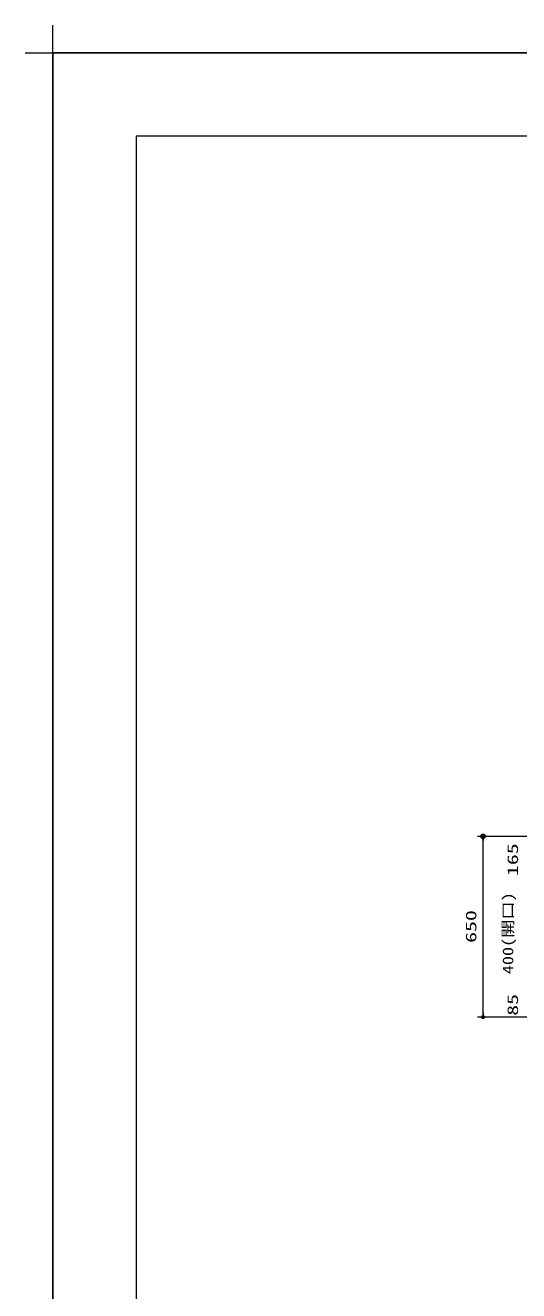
# Model space of a CAD drawing. Units: millimetres, scale not verified. Extents: x -9797 to 9797, y -4555 to 4555.
# Drawn here: x -9797 to -8020, y 0 to 4555 of the extents above; entities that cross this region are included whole.
import ezdxf
from ezdxf.enums import TextEntityAlignment as Align

# ---------------------------------------------------------------- set-up
doc = ezdxf.new("R2010")
doc.units = ezdxf.units.MM
doc.header["$LTSCALE"] = 30
doc.header["$PDMODE"] = 32
doc.header["$PDSIZE"] = 15
for name, color, linetype, lineweight in [('0-0_0', 7, 'Continuous', 25), ('0-3_寸法ﾚｲﾔｰ', 30, 'Continuous', 13), ('0-4_DEFPOINTS', 7, 'Continuous', 25), ('0-6_図面枠', 3, 'Continuous', 15), ('0-8_一般', 7, 'Continuous', 5)]:
    doc.layers.add(name, color=color, linetype=linetype, lineweight=lineweight)
doc.styles.add('ＭＳ ゴシック', font='')
doc.styles.get('ＭＳ ゴシック').set_extended_font_data('MS Gothic')

# ---------------------------------------------------------------- blocks, each defined once
blk = doc.blocks.new('_DOT')
at = {"layer": '0-0_0', "color": 30}
blk.add_line((-15, 0), (-30, 0), dxfattribs=at)
for points in [[(0, 0), (-15, 0), (-14.88, 1.88)], [(0, 0), (-14.88, -1.88), (-15, 0)], [(0, 0), (-14.88, 1.88), (-14.53, 3.73)], [(0, 0), (-14.53, -3.73), (-14.88, -1.88)], [(0, 0), (-14.53, 3.73), (-13.95, 5.52)], [(0, 0), (-13.95, -5.52), (-14.53, -3.73)], [(0, 0), (-13.95, 5.52), (-13.14, 7.23)], [(0, 0), (-13.14, -7.23), (-13.95, -5.52)], [(0, 0), (-13.14, 7.23), (-12.14, 8.82)], [(0, 0), (-12.14, -8.82), (-13.14, -7.23)], [(0, 0), (-12.14, 8.82), (-10.93, 10.27)], [(0, 0), (-10.93, -10.27), (-12.14, -8.82)], [(0, 0), (-10.93, 10.27), (-9.56, 11.56)], [(0, 0), (-9.56, -11.56), (-10.93, -10.27)], [(0, 0), (-9.56, 11.56), (-8.04, 12.66)], [(0, 0), (-8.04, -12.66), (-9.56, -11.56)], [(0, 0), (-8.04, 12.66), (-6.39, 13.57)], [(0, 0), (-6.39, -13.57), (-8.04, -12.66)], [(0, 0), (-6.39, 13.57), (-4.64, 14.27)], [(0, 0), (-4.64, -14.27), (-6.39, -13.57)], [(0, 0), (-4.64, 14.27), (-2.81, 14.73)], [(0, 0), (-2.81, -14.73), (-4.64, -14.27)], [(0, 0), (-2.81, 14.73), (-0.94, 14.97)], [(0, 0), (-0.94, -14.97), (-2.81, -14.73)], [(0, 0), (-0.94, 14.97), (0.94, 14.97)], [(0, 0), (0.94, -14.97), (-0.94, -14.97)], [(0, 0), (0.94, 14.97), (2.81, 14.73)], [(0, 0), (2.81, 14.73), (4.64, 14.27)], [(0, 0), (4.64, 14.27), (6.39, 13.57)], [(0, 0), (6.39, 13.57), (8.04, 12.66)], [(0, 0), (8.04, 12.66), (9.56, 11.56)], [(0, 0), (9.56, 11.56), (10.93, 10.27)], [(0, 0), (10.93, 10.27), (12.14, 8.82)], [(0, 0), (12.14, 8.82), (13.14, 7.23)], [(0, 0), (13.14, 7.23), (13.95, 5.52)], [(0, 0), (13.95, 5.52), (14.53, 3.73)], [(0, 0), (14.53, 3.73), (14.88, 1.88)], [(0, 0), (14.88, 1.88), (15, 0)], [(0, 0), (2.81, -14.73), (0.94, -14.97)], [(0, 0), (4.64, -14.27), (2.81, -14.73)], [(0, 0), (6.39, -13.57), (4.64, -14.27)], [(0, 0), (8.04, -12.66), (6.39, -13.57)], [(0, 0), (9.56, -11.56), (8.04, -12.66)], [(0, 0), (10.93, -10.27), (9.56, -11.56)], [(0, 0), (12.14, -8.82), (10.93, -10.27)], [(0, 0), (13.14, -7.23), (12.14, -8.82)], [(0, 0), (13.95, -5.52), (13.14, -7.23)], [(0, 0), (14.53, -3.73), (13.95, -5.52)], [(0, 0), (14.88, -1.88), (14.53, -3.73)], [(0, 0), (15, 0), (14.88, -1.88)]]:
    blk.add_solid(points, dxfattribs=at)
blk = doc.blocks.new('グループ-13-1')
at = {"layer": '0-8_一般'}
for p, q in [((372249.8, -84177), (372249.8, -80193)), ((370257.8, -82185), (374241.7, -82185))]:
    blk.add_line(p, q, dxfattribs=at)

msp = doc.modelspace()

# ---------------------------------------------------------------- linework, layer by layer
at = {"layer": '0-3_寸法ﾚｲﾔｰ'}
for p, q in [((-7548.56, 1635), (-8168.56, 1635)), ((-8148.56, 1000), (-8148.56, 1620)), ((-7548.56, 985), (-8168.56, 985))]:
    msp.add_line(p, q, dxfattribs=at)
at = {"layer": '0-4_DEFPOINTS'}
for p in [(2902.77, 4455), (-9697.23, -4455)]:
    msp.add_line(p, (-9697.23, 4455), dxfattribs=at)
msp.add_point((-8148.56, 1635), dxfattribs=at)
at = {"layer": '0-6_図面枠'}
msp.add_lwpolyline([(-9397.23, -4155), (2602.77, -4155), (2602.77, 4155), (-9397.23, 4155)], close=True, dxfattribs=at)

# ---------------------------------------------------------------- block references
at = {"layer": '0-3_寸法ﾚｲﾔｰ', "xscale": 0.5, "yscale": 0.5}
for p, rotation in [((-8148.56, 1635), 90), ((-8148.56, 985), 270)]:
    msp.add_blockref('_DOT', p, dxfattribs=dict(at, rotation=rotation))
at = {"layer": '0-4_DEFPOINTS', "xscale": 0.05, "yscale": 0.05}
msp.add_blockref('グループ-13-1', (-28309.72, 8564.25), dxfattribs=at)

# ---------------------------------------------------------------- texts
at = {"layer": '0-3_寸法ﾚｲﾔｰ', "style": 'ＭＳ ゴシック'}
for s, width, p in [('165', 1.5, (-8011.16, 1492.5)), ('400(開口)', 1.25, (-8028.3, 1139.14)), ('650', 1.5, (-8161.16, 1251.91)), ('85', 1.5, (-8011.16, 989.41))]:
    msp.add_text(s, height=38.49, rotation=90, dxfattribs=dict(at, width=width)).set_placement(p, align=Align.BOTTOM_LEFT)

doc.saveas('drawing.dxf')
